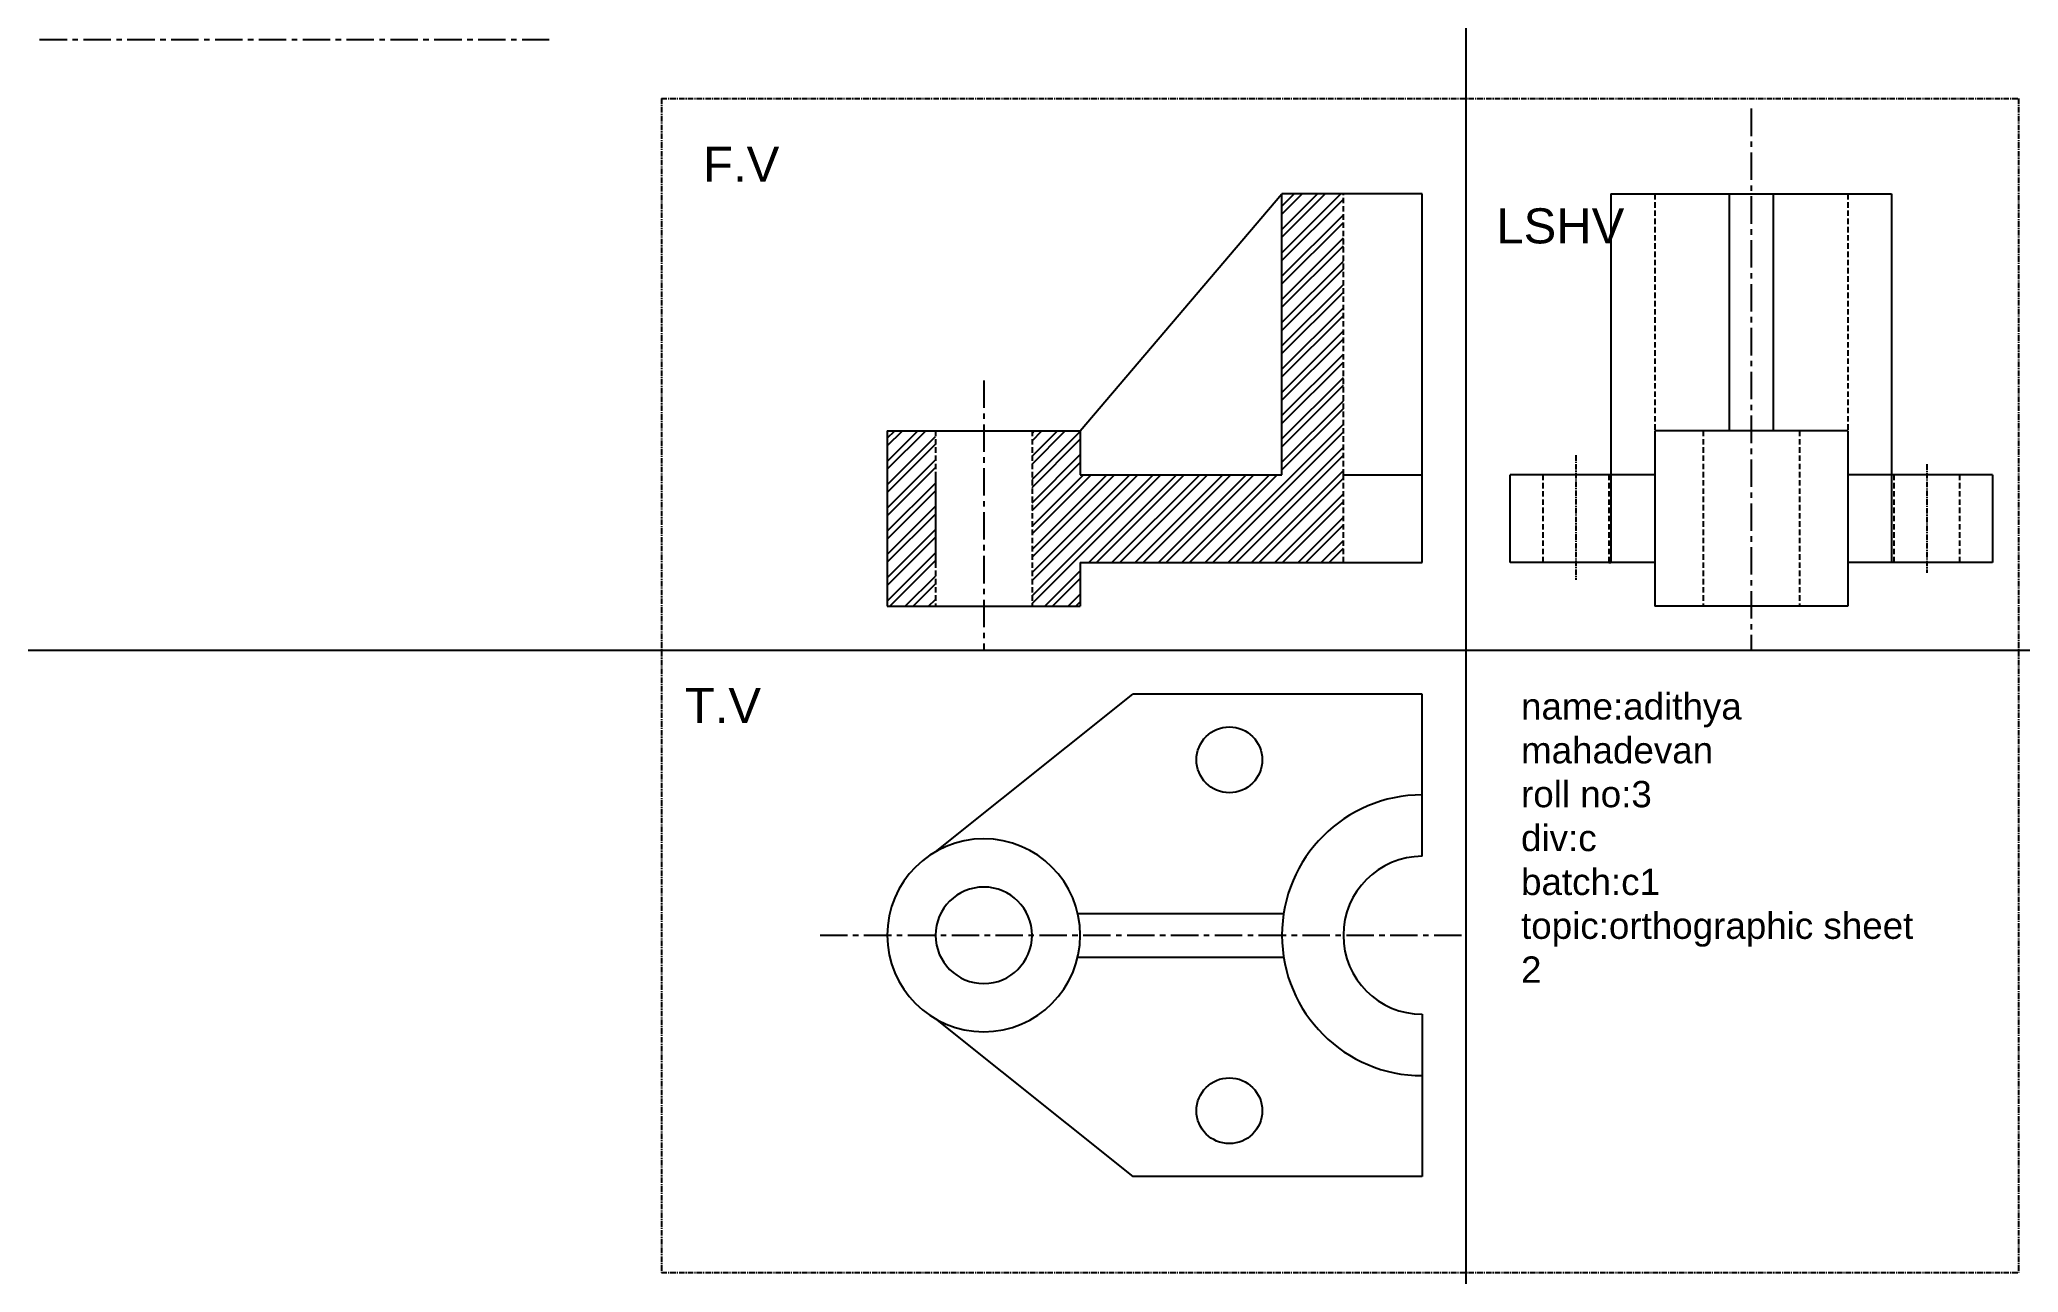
# Model space of a CAD drawing. Header units: millimetres. Extents: x -325 to 126, y -142 to 139.
import ezdxf

# ---------------------------------------------------------------- set-up
doc = ezdxf.new("R2010")
doc.units = ezdxf.units.MM
doc.header["$MEASUREMENT"] = 0
doc.linetypes.add('CENTER', pattern=[2, 1.25, -0.25, 0.25, -0.25])
doc.linetypes.add('HIDDEN', pattern=[0.375, 0.25, -0.125])
doc.styles.get("Standard").update_dxf_attribs({"font": 'arial.ttf'})

msp = doc.modelspace()

# ---------------------------------------------------------------- hatches: boundary and pattern name
at = {"linetype": 'CENTER'}
h = msp.add_hatch(dxfattribs=at)
h.set_pattern_fill('ANSI32', color=256, scale=10)
h.paths.add_polyline_path([(-28, 40), (-28, 104), (-42, 104), (-42, 40), (-88, 40), (-88, 50), (-99, 50), (-99, 10), (-88, 10), (-88, 20), (-28, 20)])
h.paths.add_polyline_path([(-121, 50), (-132, 50), (-132, 10), (-121, 10)])

# ---------------------------------------------------------------- linework, layer by layer
at = {"linetype": 'CENTER', "ltscale": 5}
for p, q in [((-325.29, 139.19), (-209.09, 139.19)), ((65, 123.46), (65, 0)), ((-110, 61.48), (-110, 0)), ((-147.32, -65), (0, -65)), ((-147.32, -65), (0, -65))]:
    msp.add_line(p, q, dxfattribs=at)
at = {"linetype": 'CENTER'}
for p, q in [((-183.48, 125.79), (-183.48, -141.86)), ((-183.48, 125.79), (125.92, 125.79)), ((125.92, 125.79), (125.92, -141.86)), ((25, 44.42), (25, 16.03)), ((105, 42.39), (105, 17.63)), ((32.5, 20), (33, 20)), ((97.5, 20), (97.5, 20)), ((-183.48, -141.86), (125.92, -141.86))]:
    msp.add_line(p, q, dxfattribs=at)
for p, q in [((-88, 50), (-42, 104)), ((-10, 104), (-42, 104)), ((-42, 40), (-42, 104)), ((-10, 20), (-10, 104)), ((33, 104), (97, 104)), ((33, 104), (33, 20)), ((60, 104), (60, 50)), ((70, 104), (70, 50)), ((97, 104), (97, 20)), ((-132, 50), (-132, 10)), ((-132, 50), (-88, 50)), ((-88, 50), (-88, 40)), ((87, 50), (43, 50)), ((43, 50), (43, 10)), ((87, 50), (87, 10)), ((-121, 40), (-121, 20)), ((-88, 40), (-42, 40)), ((-28, 40), (-10, 40)), ((10, 20), (10, 40)), ((43, 40), (10, 40)), ((120, 40), (87, 40)), ((120, 40), (120, 20)), ((-88, 20), (-88, 10)), ((-88, 20), (-10, 20)), ((43, 20), (10, 20)), ((120, 20), (87, 20)), ((-132, 10), (-88, 10)), ((87, 10), (43, 10)), ((-121, -45.95), (-76, -10)), ((-10, -10), (-76, -10)), ((-10, -10), (-10, -10)), ((-10, -47), (-10, -10)), ((-88.58, -60), (-41.61, -60)), ((-88.58, -70), (-41.61, -70)), ((-121, -84.05), (-76, -120)), ((-10, -83), (-10, -120)), ((-10, -120), (-76, -120))]:
    msp.add_line(p, q)
at = {"linetype": 'HIDDEN', "ltscale": 5}
for p, q in [((-28, 40), (-28, 104)), ((43, 104), (43, 10)), ((87, 104), (87, 10)), ((-121, 50), (-121, 10)), ((-99, 50), (-99, 10)), ((-88, 50), (-88, 40)), ((54, 50), (54, 10)), ((76, 50), (76, 10)), ((-28, 20), (-28, 40)), ((17.5, 40), (17.5, 20)), ((32.5, 40), (32.5, 20)), ((97.5, 40), (97.5, 20)), ((112.5, 40), (112.5, 20)), ((-88, 20), (-88, 10))]:
    msp.add_line(p, q, dxfattribs=at)
at = {"color": 1}
for p, q in [((-10, 20), (-10, 104)), ((-10, -47), (-10, -10)), ((-10, -83), (-10, -120))]:
    msp.add_line(p, q, dxfattribs=at)
for direction in [(0, 1), (1, 0)]:
    msp.add_xline((0, 0), direction)
for centre in [(-54, -25), (-54, -105)]:
    msp.add_circle(centre, 7.5)
for centre, radius, start, end in [((-10, -65), 32, 90, 180), ((-110, -65), 22, 0, 180), ((-10, -65), 18, 90, 180), ((-110, -65), 11, 0, 180), ((-110, -65), 22, 180, 0), ((-110, -65), 11, 180, 0), ((-10, -65), 32, 180, 270), ((-10, -65), 18, 180, 270)]:
    msp.add_arc(centre, radius, start, end)

# ---------------------------------------------------------------- texts
at = {"linetype": 'CENTER', "attachment_point": 1}
for s, width, insert, char_height in [('F.V', 150.5699, (-174, 114.77), 8), ('LSHV', 113.1314, (6.87, 100.73), 8), ('T.V', 118.6519, (-178.17, -8.6), 8), ('name:adithya mahadevan\\Proll no:3\\Pdiv:c\\Pbatch:c1\\Ptopic:orthographic sheet 2', 90.4153, (12.51, -9.81), 6)]:
    msp.add_mtext_dynamic_manual_height_columns(s, width=width, gutter_width=353.21, heights=[0], dxfattribs=dict(at, insert=insert, char_height=char_height))

doc.saveas('drawing.dxf')
